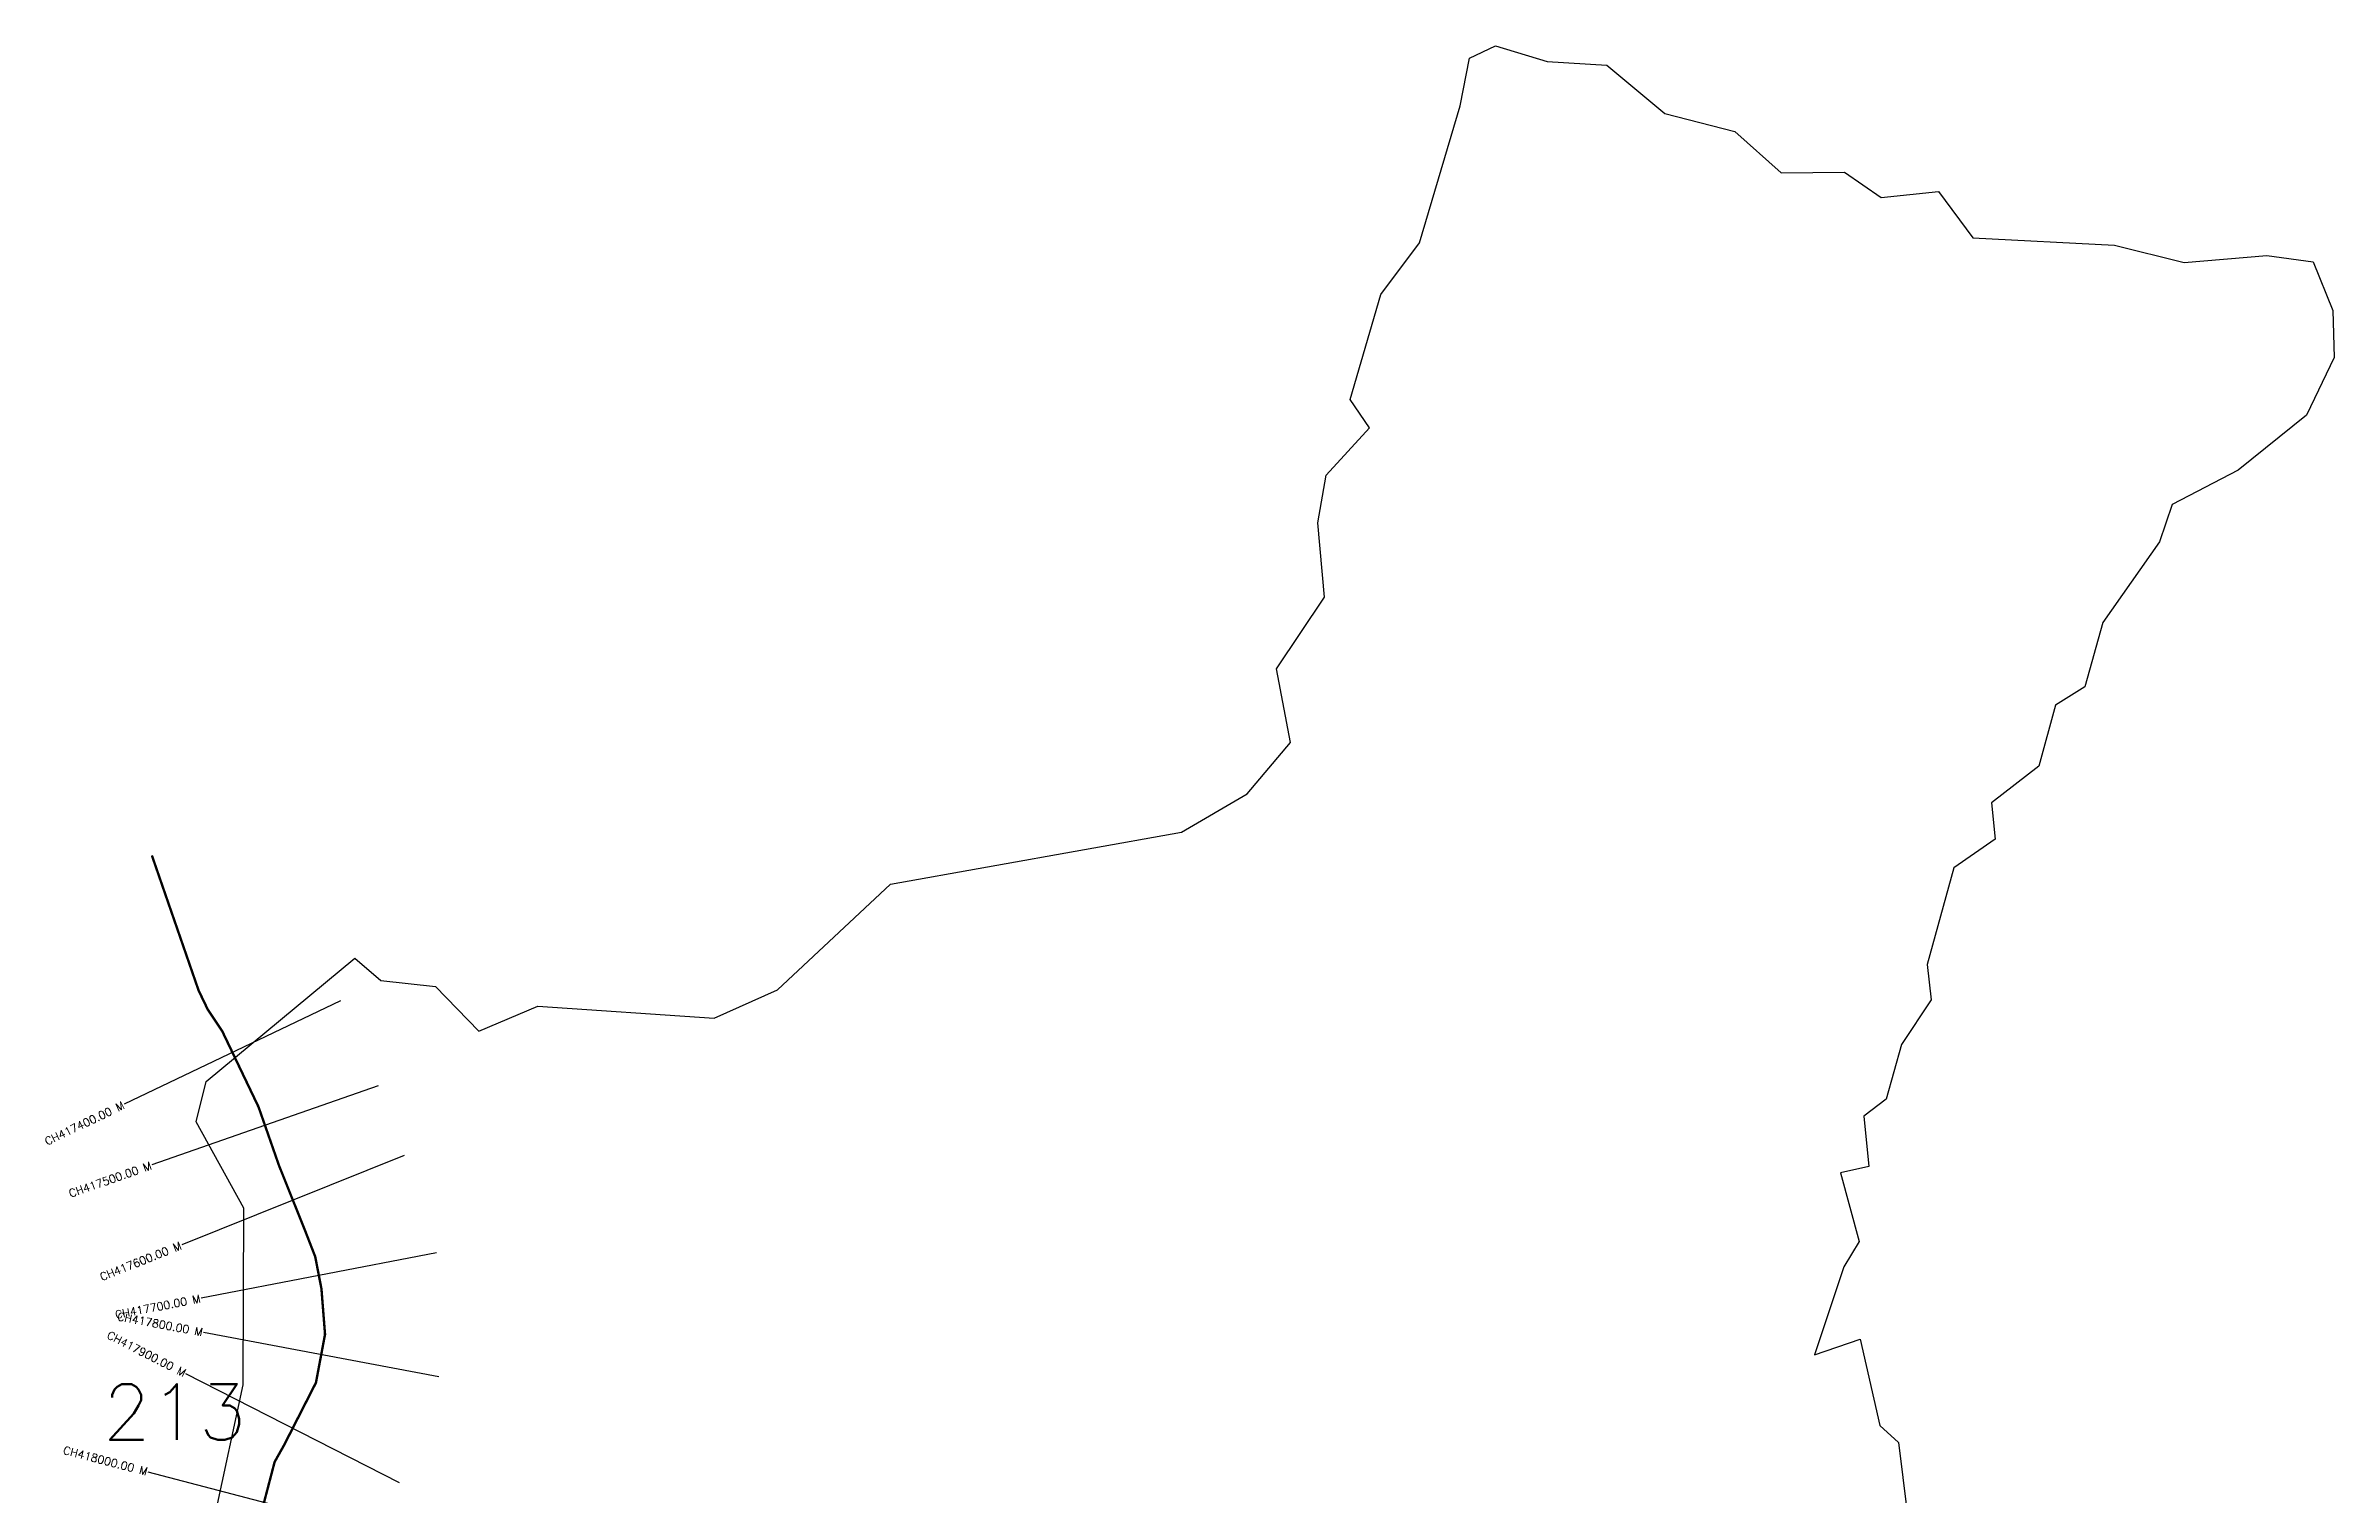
# Model space of a CAD drawing. Header units: metres. Extents: x 306950 to 310758, y 1929709 to 1933687.
# Drawn here: x 307828 to 310692, y 1931875 to 1933687 of the extents above; entities that cross this region are included whole.
import ezdxf
from ezdxf.enums import TextEntityAlignment as Align

# ---------------------------------------------------------------- set-up
doc = ezdxf.new("R2010")
doc.units = ezdxf.units.M
for name, color, linetype in [('CS', 134, 'Continuous'), ('CSMark', 6, 'Continuous'), ('NATURALLY PROTECTED', 3, 'Continuous')]:
    doc.layers.add(name, color=color, linetype=linetype)
doc.styles.get("Standard").update_dxf_attribs({"font": 'simplex.shx'})

msp = doc.modelspace()

# ---------------------------------------------------------------- linework, layer by layer
at = {"color": 6, "flags": 128}
for points in [[(308028.6, 1932391.3), (308214.6, 1932545.5), (308246.9, 1932517.5), (308315.5, 1932510), (308369.7, 1932454.1), (308443.3, 1932485.2), (308664.2, 1932470.3), (308743.5, 1932506), (308884.8, 1932638.1), (309249.1, 1932703.1), (309331.2, 1932751.2), (309385.5, 1932815.3), (309368.1, 1932907.7), (309427.8, 1932997.4), (309419.6, 1933090.2), (309430.1, 1933150.1), (309484.5, 1933209.3), (309460.3, 1933244.7), (309498.4, 1933376), (309546.7, 1933441), (309597.7, 1933612.1), (309609.5, 1933672.1), (309641.9, 1933687.5), (309706.6, 1933667.7), (309781.3, 1933663), (309854.1, 1933602.5), (309941.6, 1933580), (309999.3, 1933528.6), (310078.9, 1933529.3), (310124.7, 1933497.7), (310196.5, 1933505.1), (310239.3, 1933447.1), (310416.5, 1933437.9), (310503.7, 1933416.3), (310607.2, 1933424.8), (310665.4, 1933416.9), (310689.8, 1933356), (310691.6, 1933297.5), (310657, 1933225.1), (310571.3, 1933156.1), (310488.9, 1933113.5), (310472.9, 1933066.6), (310401.9, 1932965.8), (310379.5, 1932885), (310342.6, 1932862.1), (310322.1, 1932785.8), (310262.9, 1932740), (310267.3, 1932694.5), (310215.5, 1932658.6), (310182.3, 1932537.4), (310187.3, 1932493.4), (310150.2, 1932437.5), (310130.8, 1932369), (310103, 1932347.9), (310109.2, 1932284.6), (310073.7, 1932276.9), (310097.2, 1932191), (310077.8, 1932159.2), (310041, 1932049), (310098.5, 1932068.6), (310122.9, 1931960.5), (310146.5, 1931939.2), (310162.9, 1931804.7)], [(308040, 1931850.5), (308074.9, 1932011.3), (308075.7, 1932232.7), (308015.9, 1932340.6), (308028.6, 1932391.3)]]:
    msp.add_lwpolyline(points, dxfattribs=at)
at = {"layer": 'CS'}
for p, q in [((308196.6, 1932492.1), (307926, 1932362.6)), ((308243.6, 1932385.7), (307960.4, 1932286.6)), ((308276.2, 1932298.3), (307997.8, 1932186.7)), ((308316.7, 1932176.7), (308022.2, 1932119.8)), ((308319.8, 1932021.4), (308025.1, 1932077)), ((308270.2, 1931888.6), (308003, 1932025.1)), ((308245.9, 1931826.1), (307955.7, 1931902.3))]:
    msp.add_line(p, q, dxfattribs=at)
at = {"layer": 'NATURALLY PROTECTED', "const_width": 3, "flags": 128}
msp.add_lwpolyline([(307960.5, 1932674), (307961, 1932672.6), (308019, 1932505), (308030.2, 1932481.7), (308048.7, 1932453.8), (308094, 1932359.2), (308119.6, 1932285.9), (308153, 1932202.5), (308164.9, 1932171.9), (308172.7, 1932131.7), (308177.2, 1932074.6), (308165.8, 1932014.1), (308126, 1931936.1), (308114.1, 1931914.9), (308099.1, 1931857.6)], dxfattribs=at)

# ---------------------------------------------------------------- texts
at = {"insert": (307898.9, 1932012.4), "char_height": 70, "attachment_point": 1}
msp.add_mtext_dynamic_manual_height_columns('213', width=95.172, gutter_width=1, heights=[0], dxfattribs=at)
at = {"layer": 'CSMark'}
for s, rotation, p in [('CH417400.00 M', 25.5735, (307925.1, 1932362.2)), ('CH417500.00 M', 19.2757, (307959.5, 1932286.3)), ('CH417600.00 M', 21.8442, (307996.8, 1932186.3)), ('CH417700.00 M', 10.9402, (308021.2, 1932119.6)), ('CH417800.00 M', 349.3055, (308024.1, 1932077.2)), ('CH417900.00 M', 332.947, (308002.1, 1932025.5)), ('CH418000.00 M', 345.2782, (307954.8, 1931902.6))]:
    msp.add_text(s, height=10, rotation=rotation, dxfattribs=at).set_placement(p, align=Align.MIDDLE_RIGHT)

doc.saveas('drawing.dxf')
